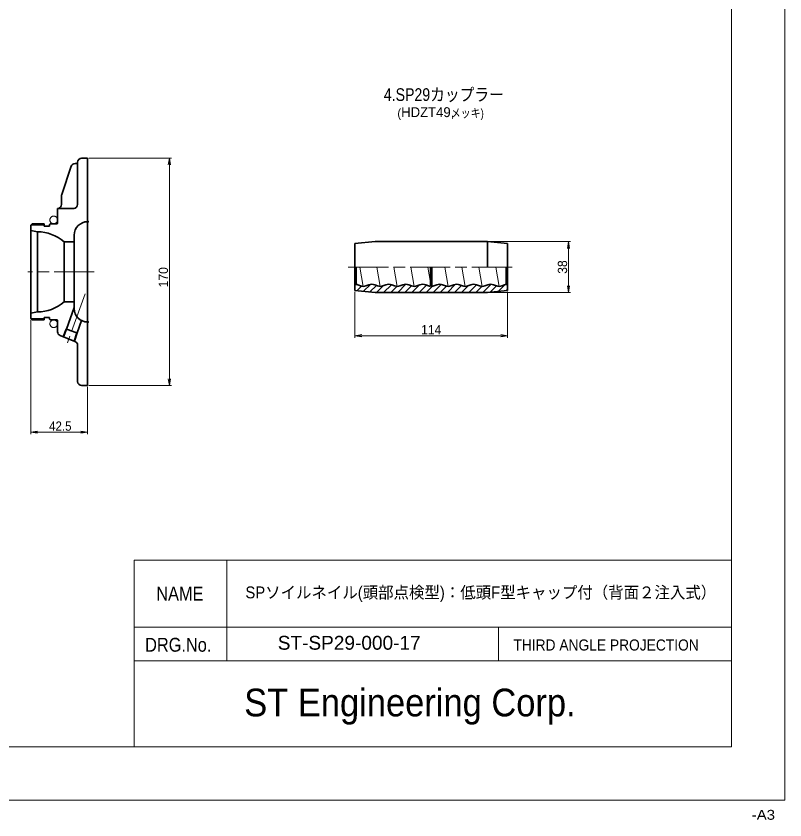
# Model space of a CAD drawing. Units: millimetres at full size, sheet at 1:2.5. Extents: x 1766 to 3446, y 896 to 2099.
# Drawn here: x 2871 to 3446, y 896 to 1497 of the extents above; entities that cross this region are included whole.
import ezdxf
from ezdxf.enums import TextEntityAlignment as Align

# ---------------------------------------------------------------- set-up
doc = ezdxf.new("R2010")
doc.units = ezdxf.units.MM
doc.header["$LTSCALE"] = 2.5
doc.header["$PDMODE"] = 32
doc.header["$PDSIZE"] = 1.25
for name, pattern in [('CHAIN', [18.5, 12, -1.5, 3.5, -1.5]), ('CHAIN_DOUBLE_DASH', [23.5, 12, -1.5, 3.5, -1.5, 3.5, -1.5]), ('DASHED_SPACED', [12, 6, -6])]:
    doc.linetypes.add(name, pattern=pattern)
for name, color, linetype, lineweight in [('1外形線', 7, 'Continuous', 35), ('2細い実線', 3, 'Continuous', 20), ('3隠れ線', 2, 'DASHED_SPACED', 13), ('4中心線', 1, 'CHAIN', 15), ('5想像線', 6, 'CHAIN_DOUBLE_DASH', 13), ('6寸法線', 4, 'Continuous', 13), ('7 枠・タイトル', 7, 'Continuous', 13), ('DEFPOINTS_8', 7, 'Continuous', 13)]:
    doc.layers.add(name, color=color, linetype=linetype, lineweight=lineweight)
doc.layers.add('9文字', color=7, linetype='Continuous')
doc.styles.add('Arial', font='')
doc.styles.add('ＭＳ Ｐゴシック', font='')
doc.styles.get('Arial').set_extended_font_data('Arial')
doc.styles.get('ＭＳ Ｐゴシック').set_extended_font_data('MS PGothic')

# ---------------------------------------------------------------- blocks, each defined once
blk = doc.blocks.new('open_arrow')
at = {"color": 0, "linetype": 'Continuous', "lineweight": -2}
blk.add_lwpolyline([(7.5, 1.25), (0, 0), (7.5, -1.25)], dxfattribs=at)

msp = doc.modelspace()

# ---------------------------------------------------------------- hatches: boundary and pattern name
at = {"layer": '2細い実線'}
h = msp.add_hatch(dxfattribs=at)
h.set_pattern_fill('USER', color=256, style=0, pattern_type=2)
h.set_pattern_definition([(45, (3383.941, 1115.297), (-2.65165, 2.65165), [])])
h.paths.add_polyline_path([(3145.346, 1290.672), (3139.266, 1290.672), (3124.266, 1292.172), (3124.266, 1295.822), (3125.172, 1296.728, -0.0505), (3126.335, 1296.397), (3128.432, 1295.562, 0.1917), (3132.5, 1295.562), (3134.597, 1296.397, -0.1917), (3139.035, 1296.397), (3141.132, 1295.562, 0.1917), (3145.2, 1295.562), (3145.641, 1295.737), (3147.297, 1296.397, -0.1917), (3151.735, 1296.397), (3153.832, 1295.562, 0.1917), (3157.9, 1295.562), (3159.997, 1296.397, -0.08632), (3162.01, 1296.818, -0.10366), (3164.435, 1296.397), (3166.532, 1295.562, 0.1917), (3170.6, 1295.562), (3172.697, 1296.397, -0.1917), (3177.135, 1296.397), (3179.232, 1295.562, 0.07207), (3180.766, 1295.195), (3180.766, 1297.672), (3181.766, 1297.672), (3181.766, 1295.195, 0.07207), (3183.3, 1295.562), (3185.397, 1296.397, -0.1917), (3189.835, 1296.397), (3191.932, 1295.562, 0.1917), (3196, 1295.562), (3198.097, 1296.397, -0.1917), (3202.535, 1296.397), (3204.632, 1295.562, 0.1917), (3208.7, 1295.562), (3210.797, 1296.397, -0.1917), (3215.235, 1296.397), (3217.332, 1295.562, 0.1917), (3221.4, 1295.562), (3223.497, 1296.397, -0.1917), (3227.935, 1296.397), (3230.032, 1295.562, 0.1917), (3234.1, 1295.562), (3236.197, 1296.397, -0.0505), (3237.36, 1296.728), (3238.266, 1295.822), (3238.266, 1292.172), (3223.266, 1290.672), (3162.776, 1290.672)])

# ---------------------------------------------------------------- linework, layer by layer
at = {"layer": '1外形線'}
for p, q in [((2924.304, 1391.079), (2919.804, 1391.079)), ((2924.304, 1391.079), (2924.304, 1221.079)), ((2912.112, 1385.046), (2904.964, 1364.049)), ((2915.804, 1387.076), (2914.952, 1387.079)), ((2916.804, 1388.079), (2916.804, 1356.579)), ((2904.804, 1363.083), (2904.804, 1356.579)), ((2914.304, 1353.579), (2901.804, 1353.579)), ((2901.804, 1353.579), (2901.804, 1342.305)), ((2881.804, 1341.079), (2882.804, 1342.079)), ((2881.804, 1341.079), (2881.804, 1271.079)), ((2891.804, 1342.079), (2882.804, 1342.079)), ((2891.804, 1342.079), (2891.804, 1340.329)), ((2895.804, 1341.579), (2896.304, 1342.079)), ((2895.804, 1341.579), (2895.804, 1340.329)), ((2901.605, 1342.105), (2896.304, 1342.079)), ((2886.804, 1336.079), (2881.804, 1337.079)), ((2886.804, 1336.079), (2886.804, 1276.079)), ((2895.804, 1340.329), (2891.804, 1340.329)), ((2914.304, 1333.579), (2914.304, 1278.579)), ((2906.647, 1328.579), (2906.647, 1283.579)), ((2914.304, 1328.579), (2906.647, 1328.579)), ((3124.266, 1327.172), (3139.266, 1328.672)), ((3124.266, 1327.172), (3124.266, 1292.172)), ((3139.266, 1328.672), (3223.266, 1328.672)), ((3223.266, 1328.672), (3223.266, 1309.672)), ((3238.266, 1327.172), (3223.266, 1328.672)), ((3238.266, 1327.172), (3238.266, 1292.172)), ((3125.266, 1309.672), (3125.266, 1296.711)), ((3180.766, 1309.672), (3180.766, 1295.195)), ((3181.766, 1309.672), (3181.766, 1295.195)), ((3237.266, 1309.672), (3237.266, 1296.711)), ((3125.266, 1296.822), (3124.266, 1295.822)), ((3128.432, 1295.562), (3126.335, 1296.397)), ((3132.5, 1295.562), (3134.597, 1296.397)), ((3141.132, 1295.562), (3139.035, 1296.397)), ((3145.2, 1295.562), (3147.297, 1296.397)), ((3153.832, 1295.562), (3151.735, 1296.397)), ((3157.9, 1295.562), (3159.997, 1296.397)), ((3166.532, 1295.562), (3164.435, 1296.397)), ((3170.6, 1295.562), (3172.697, 1296.397)), ((3179.232, 1295.562), (3177.135, 1296.397)), ((3180.766, 1297.672), (3181.766, 1297.672)), ((3183.3, 1295.562), (3185.397, 1296.397)), ((3191.932, 1295.562), (3189.835, 1296.397)), ((3196, 1295.562), (3198.097, 1296.397)), ((3204.632, 1295.562), (3202.535, 1296.397)), ((3208.7, 1295.562), (3210.797, 1296.397)), ((3217.332, 1295.562), (3215.235, 1296.397)), ((3221.4, 1295.562), (3223.497, 1296.397)), ((3230.032, 1295.562), (3227.935, 1296.397)), ((3234.1, 1295.562), (3236.197, 1296.397)), ((3237.266, 1296.822), (3238.266, 1295.822)), ((3124.266, 1292.172), (3139.266, 1290.672)), ((3139.266, 1290.672), (3223.266, 1290.672)), ((3238.266, 1292.172), (3223.266, 1290.672)), ((2914.304, 1283.579), (2906.647, 1283.579)), ((2886.804, 1276.079), (2881.804, 1275.079)), ((2914.304, 1279.447), (2908.431, 1263.311)), ((2882.804, 1270.079), (2881.804, 1271.079)), ((2891.804, 1270.079), (2882.804, 1270.079)), ((2891.804, 1270.079), (2891.804, 1271.829)), ((2895.804, 1271.829), (2891.804, 1271.829)), ((2895.804, 1270.579), (2895.804, 1271.829)), ((2896.304, 1270.079), (2895.804, 1270.579)), ((2901.604, 1270.079), (2896.304, 1270.079)), ((2901.808, 1261.283), (2901.804, 1269.879)), ((2919.786, 1269.658), (2916.418, 1260.404)), ((2906.279, 1257.496), (2908.582, 1263.256)), ((2908.036, 1263.455), (2916.813, 1260.26)), ((2903.781, 1258.464), (2914.847, 1254.031)), ((2914.233, 1254.277), (2916.267, 1260.459)), ((2916.821, 1251.212), (2916.821, 1224.079)), ((2924.304, 1221.079), (2919.821, 1221.079))]:
    msp.add_line(p, q, dxfattribs=at)
for centre, radius, start, end in [((2919.804, 1388.079), 3, 90, 180), ((2914.952, 1384.079), 3, 89.51019, 161.20011), ((2915.804, 1388.076), 1, 269.51019, 0), ((2907.804, 1363.083), 3, 161.20011, 180), ((2901.804, 1356.579), 3, 270, 0), ((2913.804, 1356.579), 3, 270, 0), ((2901.604, 1342.305), 0.2, 270.28187, 0), ((2924.304, 1333.579), 10, 90, 180), ((2886.804, 1306.079), 30, 48.59038, 90), ((3124.116, 1290.822), 6, 68.29614, 78.94994), ((3130.466, 1300.672), 5.5, 248.29614, 291.70386), ((3136.816, 1290.822), 6, 68.29614, 111.70386), ((3143.166, 1300.672), 5.5, 248.29614, 291.70386), ((3149.516, 1290.822), 6, 68.29614, 111.70386), ((3155.866, 1300.672), 5.5, 248.29614, 291.70386), ((3162.216, 1290.822), 6, 68.29614, 111.70386), ((3168.566, 1300.672), 5.5, 248.29614, 291.70386), ((3174.916, 1290.822), 6, 68.29614, 111.70386), ((3181.266, 1300.672), 5.5, 248.29614, 264.78409), ((3181.266, 1300.672), 5.5, 275.21591, 291.70386), ((3187.616, 1290.822), 6, 68.29614, 111.70386), ((3193.966, 1300.672), 5.5, 248.29614, 291.70386), ((3200.316, 1290.822), 6, 68.29614, 111.70386), ((3206.666, 1300.672), 5.5, 248.29614, 291.70386), ((3213.016, 1290.822), 6, 68.29614, 111.70386), ((3219.366, 1300.672), 5.5, 248.29614, 291.70386), ((3225.716, 1290.822), 6, 68.29614, 111.70386), ((3232.066, 1300.672), 5.5, 248.29614, 291.70386), ((3238.416, 1290.822), 6, 101.05006, 111.70386), ((2886.804, 1306.079), 30, 270, 311.40962), ((2924.304, 1278.579), 10, 180, 270), ((2901.604, 1269.879), 0.2, 0, 90), ((2904.808, 1261.283), 3, 180, 250), ((2913.821, 1251.212), 3, 0, 70), ((2919.821, 1224.079), 3, 180, 270)]:
    msp.add_arc(centre, radius, start, end, dxfattribs=at)
at = {"layer": '2細い実線'}
for p, q in [((2891.804, 1341.079), (2881.804, 1341.079)), ((2891.804, 1271.079), (2881.804, 1271.079)), ((2905.733, 1257.695), (2908.036, 1263.455)), ((2914.773, 1254.061), (2916.813, 1260.26))]:
    msp.add_line(p, q, dxfattribs=at)
at = {"layer": '3隠れ線'}
for p, q in [((3127.94, 1309.672), (3130.466, 1295.172)), ((3140.64, 1309.672), (3143.166, 1295.172)), ((3153.34, 1309.672), (3155.866, 1295.172)), ((3166.04, 1309.672), (3168.566, 1295.172)), ((3178.74, 1309.672), (3180.766, 1298.042)), ((3191.44, 1309.672), (3193.966, 1295.172)), ((3204.14, 1309.672), (3206.666, 1295.172)), ((3216.84, 1309.672), (3219.366, 1295.172)), ((3229.54, 1309.672), (3232.066, 1295.172))]:
    msp.add_line(p, q, dxfattribs=at)
at = {"layer": '4中心線'}
for p, q in [((2929.254, 1306.079), (2879.688, 1306.079)), ((3119.266, 1309.672), (3243.266, 1309.672)), ((2922.527, 1289.614), (2909.176, 1252.934))]:
    msp.add_line(p, q, dxfattribs=at)
for p in [(2924.304, 1343.579), (2924.304, 1268.579)]:
    msp.add_point(p, dxfattribs=at)
at = {"layer": '5想像線'}
for centre in [(2898.954, 1344.929), (2898.954, 1267.229)]:
    msp.add_circle(centre, 2.85, dxfattribs=at)
at = {"layer": '6寸法線'}
for p, q in [((2925.304, 1391.079), (2986.931, 1391.079)), ((2985.431, 1391.079), (2985.431, 1221.079)), ((3224.266, 1328.672), (3285.441, 1328.672)), ((3283.941, 1328.672), (3283.941, 1290.672)), ((3124.266, 1291.172), (3124.266, 1256.779)), ((3224.266, 1290.672), (3285.441, 1290.672)), ((3238.266, 1291.172), (3238.266, 1256.779)), ((2881.804, 1270.079), (2881.804, 1184.685)), ((3124.266, 1258.279), (3238.266, 1258.279)), ((2925.304, 1221.079), (2986.931, 1221.079)), ((2924.304, 1220.079), (2924.304, 1184.685)), ((2924.304, 1186.185), (2881.804, 1186.185))]:
    msp.add_line(p, q, dxfattribs=at)
at = {"layer": '7 枠・タイトル'}
for p, q in [((3405.81, 2058.777), (3405.81, 950.777)), ((2959.038, 1090.472), (3405.81, 1090.472)), ((2959.038, 1090.472), (2959.038, 950.777)), ((3028.408, 1090.472), (3028.408, 1015.02)), ((2959.038, 1040.171), (3405.81, 1040.171)), ((3231.486, 1040.171), (3231.486, 1015.02)), ((2959.038, 1015.02), (3405.81, 1015.02)), ((1805.81, 950.777), (3405.81, 950.777))]:
    msp.add_line(p, q, dxfattribs=at)
at = {"layer": 'DEFPOINTS_8'}
for p in [(3445.81, 2098.777), (1765.81, 910.777)]:
    msp.add_line(p, (3445.81, 910.777), dxfattribs=at)

# ---------------------------------------------------------------- block references
at = {"layer": '6寸法線', "xscale": 0.667, "yscale": 0.667}
for p, rotation in [((2985.431, 1391.079), 270), ((3283.941, 1328.672), 270), ((3283.941, 1290.672), 90), ((3238.266, 1258.279), 180), ((2985.431, 1221.079), 90), ((2924.304, 1186.185), 180)]:
    msp.add_blockref('open_arrow', p, dxfattribs=dict(at, rotation=rotation))
for p in [(3124.266, 1258.279), (2881.804, 1186.185)]:
    msp.add_blockref('open_arrow', p, dxfattribs=at)

# ---------------------------------------------------------------- texts
at = {"layer": '6寸法線', "style": 'ＭＳ Ｐゴシック'}
for s, p in [('38', (3279.441, 1309.672)), ('170', (2980.931, 1302.041))]:
    msp.add_text(s, height=6.928, rotation=90, dxfattribs=at).set_placement(p, align=Align.MIDDLE_CENTER)
msp.add_text('114', height=6.928, dxfattribs=at).set_placement((3181.266, 1262.779), align=Align.MIDDLE_CENTER)
at = {"layer": '6寸法線', "style": 'ＭＳ Ｐゴシック', "width": 0.95}
msp.add_text('42.5', height=6.928, dxfattribs=at).set_placement((2903.875, 1190.685), align=Align.MIDDLE_CENTER)
at = {"layer": '7 枠・タイトル', "style": 'ＭＳ Ｐゴシック'}
for s, height, width, p in [('NAME', 10.37, 0.9, (2975.66, 1057.079)), ('SPソイルネイル(頭部点検型)：低頭F型キャップ付（背面２注入式）', 8.908, 0.95, (3042.322, 1059.153)), ('DRG.No.', 10.37, 0.9, (2967.321, 1018.811)), ('ST-SP29-000-17', 10.37, 1.05, (3066.49, 1020.284)), ('THIRD ANGLE PROJECTION', 8.297, 0.95, (3242.738, 1020.3)), ('ST Engineering Corp.', 20.74, 0.95, (3041.431, 967.307))]:
    msp.add_text(s, height=height, dxfattribs=dict(at, width=width)).set_placement(p, align=Align.BOTTOM_LEFT)
at = {"layer": '9文字', "style": 'ＭＳ Ｐゴシック', "width": 0.85}
msp.add_text('4.SP29カップラー', height=9.501, dxfattribs=at).set_placement((3235.567, 1438.688), align=Align.MIDDLE_RIGHT)
at = {"layer": '9文字', "style": 'ＭＳ Ｐゴシック'}
msp.add_text('(', height=6.433, dxfattribs=at).set_placement((3155.963, 1419.646), align=Align.BOTTOM_LEFT)
at = {"layer": '9文字'}
for s, height, style, width, p in [('HDZT49,', 7.386, 'Arial', 0.95, (3158.805, 1419.646)), ('メッキ)', 6.433, 'ＭＳ Ｐゴシック', 0.85, (3195.856, 1419.646))]:
    msp.add_text(s, height=height, dxfattribs=dict(at, style=style, width=width)).set_placement(p, align=Align.BOTTOM_LEFT)
at = {"layer": 'DEFPOINTS_8', "style": 'ＭＳ Ｐゴシック', "width": 1.15}
msp.add_text('-A3', height=7.423, dxfattribs=at).set_placement((3421.003, 893.951), align=Align.BOTTOM_LEFT)

doc.saveas('drawing.dxf')
